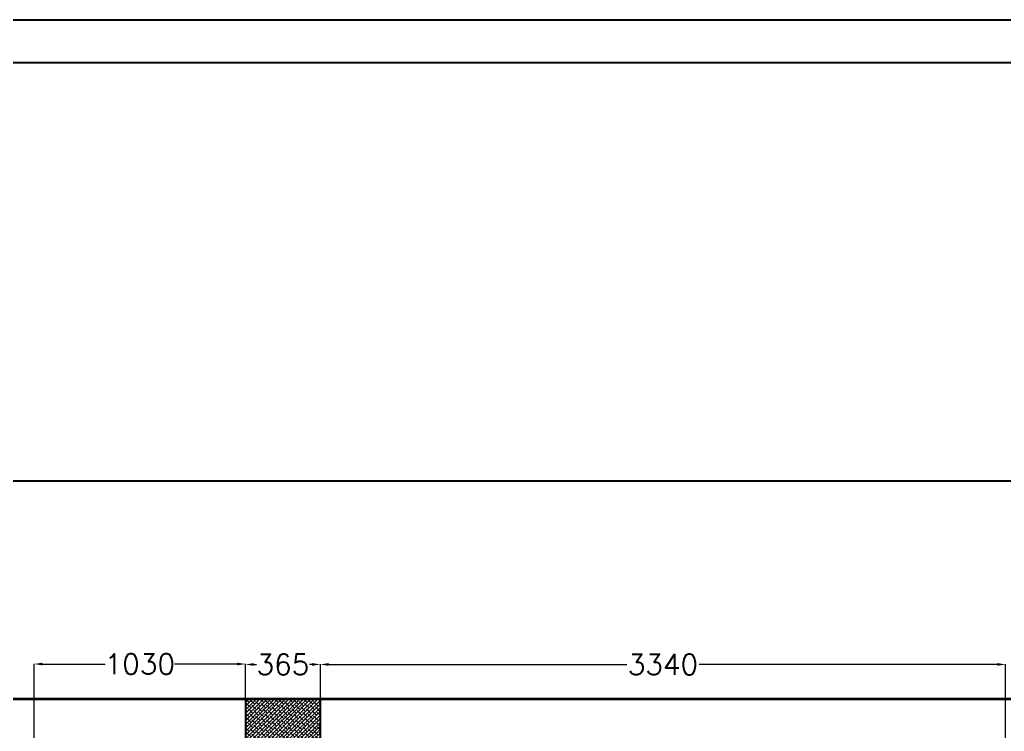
# Model space of a CAD drawing. Header units: millimetres. Extents: x 1327414 to 2139344, y -346496 to -91575.
# Drawn here: x 2114024 to 2118823, y -241513 to -238045 of the extents above; entities that cross this region are included whole.
import ezdxf

# ---------------------------------------------------------------- set-up
doc = ezdxf.new("R2010")
doc.units = ezdxf.units.MM
doc.header["$LTSCALE"] = 600
doc.header["$MEASUREMENT"] = 0
doc.header["$PDMODE"] = 35
doc.layers.add('col', color=5, linetype='Continuous')
doc.layers.add('Dimensions', color=7, linetype='Continuous')
for name, color, linetype, lineweight in [('D.F', 251, 'Continuous', 5), ('DIM', 7, 'Continuous', 0), ('P-Wall', 8, 'Continuous', 35)]:
    doc.layers.add(name, color=color, linetype=linetype, lineweight=lineweight)
doc.styles.add('ARIAL', font='arial.ttf')
doc.styles.add('ROMANS', font='romans.shx')
doc.styles.add('ROMANT', font='romant.shx')
doc.dimstyles.new('AEPL1', dxfattribs={"dimtxt": 100, "dimasz": 40, "dimexe": 1.25, "dimexo": 5, "dimtad": 0, "dimdec": 0, "dimtxsty": 'ROMANS', "dimcen": 2.5, "dimclrd": 250, "dimclre": 250, "dimclrt": 7, "dimadec": 0, "dimazin": 0, "dimtfac": 1, "dimtdec": 0, "dimtmove": 0, "dimatfit": 3, "dimfxl": 0, "dimlwd": 0, "dimlwe": 0, "dimarcsym": 0})
doc.dimstyles.get("Standard").update_dxf_attribs({"dimscale": 1.5, "dimtxt": 150, "dimasz": 150, "dimexe": 100, "dimexo": 100, "dimgap": 0.25, "dimtad": 0, "dimdec": 0, "dimzin": 0, "dimdsep": 46, "dimtxsty": 'ARIAL', "dimcen": 0.09, "dimdle": 100, "dimclrd": 7, "dimclre": 7, "dimclrt": 7, "dimadec": 0, "dimazin": 0, "dimtfac": 1, "dimtdec": 0, "dimtofl": 0, "dimtmove": 0, "dimatfit": 3, "dimfxl": 0, "dimtolj": 1, "dimtzin": 0, "dimarcsym": 0})

# ---------------------------------------------------------------- blocks, each defined once
blk = doc.blocks.new('*D153')
at = {"layer": 'D.F', "color": 5, "lineweight": -2, "transparency": 16777216}
for p, q in [((2089059.1, -241255.8), (2089059.1, -240194.2)), ((2122334.1, -241255.8), (2122334.1, -240194.2)), ((2089559.1, -240294.2), (2102017.6, -240294.2)), ((2121834.1, -240294.2), (2109375.6, -240294.2))]:
    blk.add_line(p, q, dxfattribs=at)
at = {"layer": 'D.F', "color": 5, "transparency": 16777216}
for points in [[(2089559.1, -240210.9), (2089559.1, -240377.5), (2089059.1, -240294.2)], [(2121834.1, -240377.5), (2121834.1, -240210.9), (2122334.1, -240294.2)]]:
    blk.add_solid(points, dxfattribs=at)
at = {"layer": 'Defpoints', "color": 0, "transparency": 16777216}
for p in [(2089059.1, -240294.2), (2089059.1, -241355.8), (2122334.1, -241355.8)]:
    blk.add_point(p, dxfattribs=at)
at = {"layer": 'D.F', "color": 7, "transparency": 16777216, "insert": (2105696.6, -240294.2), "char_height": 750, "attachment_point": 5, "style": 'ROMANT'}
blk.add_mtext('\\A1;{\\H0.6667x;INFERTILITY CENTER}', dxfattribs=at)
blk = doc.blocks.new('*D156')
at = {"layer": 'Defpoints', "color": 0, "transparency": 16777216}
for p in [(2115124.1, -241184.8), (2114094.1, -241585.8), (2115124.1, -241585.8)]:
    blk.add_point(p, dxfattribs=at)
at = {"layer": 'DIM', "color": 250, "lineweight": 0, "transparency": 16777216}
for p, q in [((2114094.1, -241580.8), (2114094.1, -241183.5)), ((2114134.1, -241184.8), (2114440, -241184.8)), ((2115084.1, -241184.8), (2114778.2, -241184.8)), ((2115124.1, -241580.8), (2115124.1, -241183.5))]:
    blk.add_line(p, q, dxfattribs=at)
at = {"layer": 'DIM', "color": 250, "transparency": 16777216}
for points in [[(2114134.1, -241178.1), (2114134.1, -241191.4), (2114094.1, -241184.8)], [(2115084.1, -241191.4), (2115084.1, -241178.1), (2115124.1, -241184.8)]]:
    blk.add_solid(points, dxfattribs=at)
at = {"layer": 'DIM', "color": 7, "transparency": 16777216, "insert": (2114609.1, -241184.8), "char_height": 100, "attachment_point": 5, "style": 'ROMANS'}
blk.add_mtext('1030', dxfattribs=at)
blk = doc.blocks.new('*D157')
at = {"layer": 'Defpoints', "color": 0, "transparency": 16777216}
for p in [(2118829.1, -241186.9), (2118829.1, -241875.8), (2115489.1, -241895.8)]:
    blk.add_point(p, dxfattribs=at)
at = {"layer": 'DIM', "color": 250, "lineweight": 0, "transparency": 16777216}
for p, q in [((2115489.1, -241890.8), (2115489.1, -241185.6)), ((2115529.1, -241186.9), (2116982.5, -241186.9)), ((2118789.1, -241186.9), (2117335.7, -241186.9)), ((2118829.1, -241870.8), (2118829.1, -241185.6))]:
    blk.add_line(p, q, dxfattribs=at)
at = {"layer": 'DIM', "color": 250, "transparency": 16777216}
for points in [[(2115529.1, -241180.2), (2115529.1, -241193.5), (2115489.1, -241186.9)], [(2118789.1, -241193.5), (2118789.1, -241180.2), (2118829.1, -241186.9)]]:
    blk.add_solid(points, dxfattribs=at)
at = {"layer": 'DIM', "color": 7, "transparency": 16777216, "insert": (2117159.1, -241186.9), "char_height": 100, "attachment_point": 5, "style": 'ROMANS'}
blk.add_mtext('3340', dxfattribs=at)
blk = doc.blocks.new('*D180')
at = {"layer": 'Defpoints', "color": 0, "transparency": 16777216}
for p in [(2115489.1, -241186.9), (2115124.1, -241355.8), (2115489.1, -241355.8)]:
    blk.add_point(p, dxfattribs=at)
at = {"layer": 'Dimensions', "color": 250, "lineweight": 0, "transparency": 16777216}
for p, q in [((2115124.1, -241350.8), (2115124.1, -241185.6)), ((2115164.1, -241186.9), (2115177.5, -241186.9)), ((2115449.1, -241186.9), (2115435.7, -241186.9)), ((2115489.1, -241350.8), (2115489.1, -241185.6))]:
    blk.add_line(p, q, dxfattribs=at)
at = {"layer": 'Dimensions', "color": 250, "transparency": 16777216}
for points in [[(2115164.1, -241180.2), (2115164.1, -241193.5), (2115124.1, -241186.9)], [(2115449.1, -241193.5), (2115449.1, -241180.2), (2115489.1, -241186.9)]]:
    blk.add_solid(points, dxfattribs=at)
at = {"layer": 'Dimensions', "color": 7, "transparency": 16777216, "insert": (2115306.6, -241186.9), "char_height": 100, "attachment_point": 5, "style": 'ROMANS'}
blk.add_mtext('365', dxfattribs=at)

msp = doc.modelspace()

# ---------------------------------------------------------------- hatches: boundary and pattern name
at = {"layer": 'DIM'}
h = msp.add_hatch(dxfattribs=at)
h.set_pattern_fill('ANSI38', color=256, scale=100)
h.set_pattern_definition([(45, (627221.993, -51292.912), (-8.83883476, 8.83883476), []), (135, (627221.993, -51292.912), (-26.51650429, 8.83883476), [31.25, -18.75])])
h.paths.add_polyline_path([(2115124.1, -241895.8), (2115489.1, -241895.8), (2115489.1, -241585.8), (2115489.1, -241355.8), (2115124.1, -241355.8)])

# ---------------------------------------------------------------- linework, layer by layer
for points in [[(2124380.5, -238045.4), (2124380.5, -266855.7), (2083807.4, -266855.7), (2083807.4, -238045.4)], [(2124171.8, -238254.1), (2124171.8, -266647.1), (2084016, -266647.1), (2084016, -238254.1)]]:
    msp.add_lwpolyline(points, close=True)
at = {"layer": 'col'}
msp.add_lwpolyline([(2115124.1, -241895.8), (2115489.1, -241895.8), (2115489.1, -241355.8), (2115124.1, -241355.8)], close=True, dxfattribs=at)
at = {"layer": 'P-Wall', "color": 8}
msp.add_line((2119759.4, -241355.8), (2108099.1, -241355.8), dxfattribs=at)

# ---------------------------------------------------------------- dimensions: what is measured, and where the dimension line sits
at = {"layer": 'D.F'}
dim = msp.add_linear_dim(base=(2089059.1, -240294.2), p1=(2122334.1, -241355.8), p2=(2089059.1, -241355.8), angle=180, text='{\\H0.6667x;INFERTILITY CENTER}', dimstyle='Standard', override={"dimscale": 1, "dimtxt": 750, "dimasz": 500, "dimtxsty": 'ROMANT', "dimclrd": 5, "dimclre": 5, "dimclrt": 7}, dxfattribs=at)
dim.commit()
dim.dimension.update_dxf_attribs({"geometry": '*D153', "text_midpoint": (2105696.6, -240294.2), "dimtype": 161})
at = {"layer": 'DIM'}
for base, p1, p2, picture, middle in [((2115124.1, -241184.8), (2114094.1, -241585.8), (2115124.1, -241585.8), '*D156', (2114609.1, -241184.8)), ((2118829.1, -241186.9), (2115489.1, -241895.8), (2118829.1, -241875.8), '*D157', (2117159.1, -241186.9))]:
    dim = msp.add_linear_dim(base=base, p1=p1, p2=p2, dimstyle='AEPL1', dxfattribs=at)
    dim.commit()
    dim.dimension.update_dxf_attribs({"geometry": picture, "text_midpoint": middle, "dimtype": 160})
at = {"layer": 'Dimensions'}
dim = msp.add_linear_dim(base=(2115489.1, -241186.9), p1=(2115124.1, -241355.8), p2=(2115489.1, -241355.8), dimstyle='AEPL1', dxfattribs=at)
dim.commit()
dim.dimension.update_dxf_attribs({"geometry": '*D180', "text_midpoint": (2115306.6, -241186.9)})

doc.saveas('drawing.dxf')
